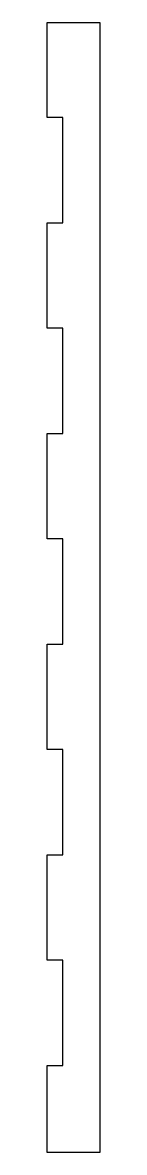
# Model space of a CAD drawing. Header units: millimetres. Extents: x -80 to -70, y -108 to 106.
import ezdxf

# ---------------------------------------------------------------- set-up
doc = ezdxf.new("R2010")
doc.units = ezdxf.units.MM
doc.layers.get('0').update_dxf_attribs({"linetype": 'CONTINUOUS'})

msp = doc.modelspace()

# ---------------------------------------------------------------- linework, layer by layer
msp.add_lwpolyline([(-80, -92), (-77, -92), (-77, -72), (-80, -72), (-80, -52), (-77, -52), (-77, -32), (-80, -32), (-80, -12), (-77, -12), (-77, 8), (-80, 8), (-80, 28), (-77, 28), (-77, 48), (-80, 48), (-80, 68), (-77, 68), (-77, 88), (-80, 88), (-80, 106), (-70, 106), (-70, -108.5), (-80, -108.5)], close=True)

doc.saveas('drawing.dxf')
